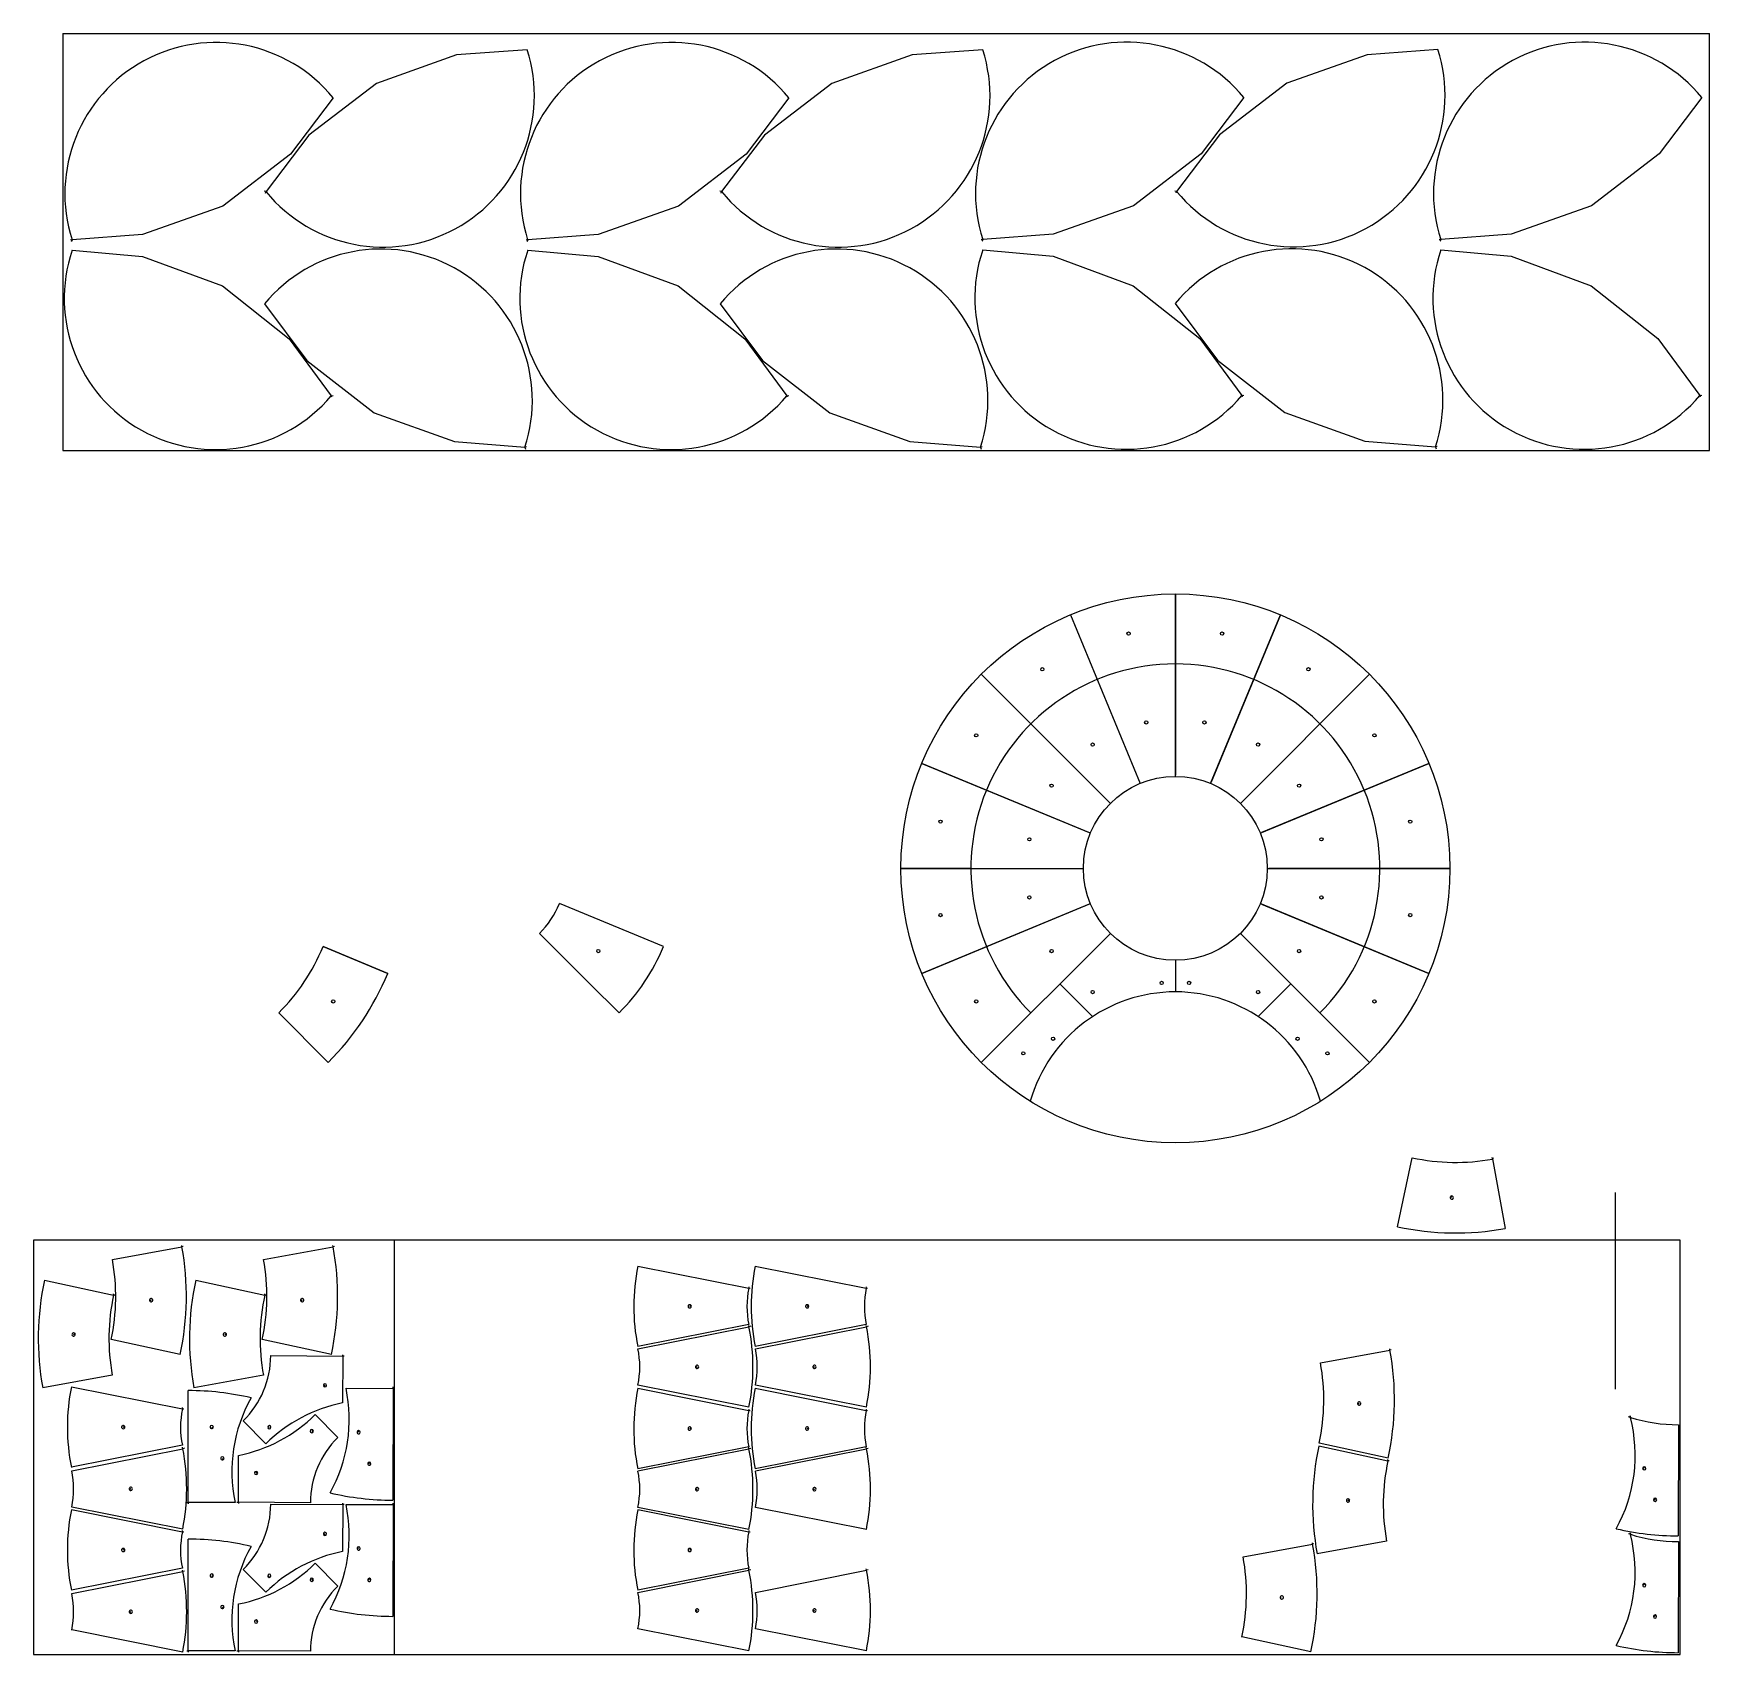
# Model space of a CAD drawing. Extents: x -20454 to 61677, y -13032 to 8789.
# Drawn here: x 44552 to 50659, y -6235 to -328 of the extents above; entities that cross this region are included whole.
import ezdxf

# ---------------------------------------------------------------- set-up
doc = ezdxf.new("R2010")
doc.units = 0
doc.layers.get('0').update_dxf_attribs({"linetype": 'CONTINUOUS'})

msp = doc.modelspace()

# ---------------------------------------------------------------- linework, layer by layer
for p, q in [((44658.6, -328.1), (44658.6, -1848.1)), ((44658.6, -328.1), (50658.6, -328.1)), ((50658.6, -1848.1), (50658.6, -328.1)), ((46093.7, -406.3), (45801.1, -510)), ((46350.8, -387.2), (46093.7, -406.3)), ((47753.8, -406.3), (47461.2, -510)), ((48010.9, -387.2), (47753.8, -406.3)), ((49411.7, -405.3), (49119.1, -508.9)), ((49668.8, -386.2), (49411.7, -405.3)), ((45801.1, -510), (45554.9, -699)), ((47461.2, -510), (47215.1, -699)), ((49119.1, -508.9), (48872.9, -697.9)), ((45644.1, -562.8), (45488.2, -768.1)), ((47304.2, -562.8), (47148.3, -768.1)), ((48962.1, -561.8), (48806.2, -767.1)), ((50631, -561.8), (50475.1, -767.1)), ((45554.9, -699), (45399.1, -904.3)), ((47215.1, -699), (47059.2, -904.3)), ((48872.9, -697.9), (48717, -903.3)), ((45488.2, -768.1), (45242, -957.1)), ((47148.3, -768.1), (46902.1, -957.1)), ((48806.2, -767.1), (48560, -956.1)), ((50475.1, -767.1), (50228.9, -956.1)), ((45399.1, -904.3), (45392.2, -903)), ((45397.1, -910), (45399.1, -904.3)), ((47059.2, -904.3), (47052.3, -903)), ((47057.2, -910), (47059.2, -904.3)), ((48717, -903.3), (48710.2, -902)), ((48715, -908.9), (48717, -903.3)), ((45242, -957.1), (44949.5, -1060.8)), ((46902.1, -957.1), (46609.6, -1060.8)), ((48560, -956.1), (48267.5, -1059.8)), ((50228.9, -956.1), (49936.4, -1059.8)), ((44686.6, -1078.4), (44692.4, -1079.8)), ((44692.4, -1079.8), (44689.7, -1086.3)), ((44949.5, -1060.8), (44692.4, -1079.8)), ((46346.7, -1078.4), (46352.5, -1079.8)), ((46352.5, -1079.8), (46349.8, -1086.3)), ((46609.6, -1060.8), (46352.5, -1079.8)), ((48004.5, -1077.4), (48010.4, -1078.8)), ((48010.4, -1078.8), (48007.7, -1085.3)), ((48267.5, -1059.8), (48010.4, -1078.8)), ((49673.5, -1077.4), (49679.3, -1078.8)), ((49679.3, -1078.8), (49676.6, -1085.3)), ((49936.4, -1059.8), (49679.3, -1078.8)), ((44692.5, -1117.7), (44949.3, -1140.4)), ((44949.3, -1140.4), (45240.3, -1248.1)), ((46352.6, -1117.7), (46609.4, -1140.4)), ((46609.4, -1140.4), (46900.4, -1248.1)), ((48010.4, -1116.7), (48267.2, -1139.3)), ((48267.2, -1139.3), (48558.3, -1247.1)), ((49679.4, -1116.7), (49936.2, -1139.3)), ((49936.2, -1139.3), (50227.2, -1247.1)), ((45240.3, -1248.1), (45483.8, -1440.6)), ((46900.4, -1248.1), (47144, -1440.6)), ((48558.3, -1247.1), (48801.8, -1439.6)), ((50227.2, -1247.1), (50470.7, -1439.6)), ((45393.7, -1313), (45548.4, -1519.3)), ((47053.8, -1313), (47208.5, -1519.3)), ((48711.7, -1312), (48866.3, -1518.3)), ((45483.8, -1440.6), (45636.8, -1648.1)), ((47144, -1440.6), (47296.9, -1648.1)), ((48801.8, -1439.6), (48954.8, -1647)), ((50470.7, -1439.6), (50623.7, -1647)), ((45548.4, -1519.3), (45793.4, -1709.8)), ((47208.5, -1519.3), (47453.5, -1709.8)), ((48866.3, -1518.3), (49111.4, -1708.7)), ((45636.8, -1648.1), (45643.7, -1646.9)), ((45638.7, -1653.8), (45636.8, -1648.1)), ((47296.9, -1648.1), (47303.8, -1646.9)), ((47298.9, -1653.8), (47296.9, -1648.1)), ((48954.8, -1647), (48961.7, -1645.9)), ((48956.7, -1652.7), (48954.8, -1647)), ((50623.7, -1647), (50630.6, -1645.9)), ((50625.6, -1652.7), (50623.7, -1647)), ((45793.4, -1709.8), (46085.4, -1815.2)), ((47453.5, -1709.8), (47745.5, -1815.2)), ((49111.4, -1708.7), (49403.3, -1814.2)), ((46085.4, -1815.2), (46342.3, -1835.8)), ((47745.5, -1815.2), (48002.4, -1835.8)), ((49403.3, -1814.2), (49660.3, -1834.7)), ((44658.6, -1848.1), (50658.6, -1848.1)), ((46348.2, -1834.4), (46342.3, -1835.8)), ((46342.3, -1835.8), (46345, -1842.2)), ((48008.3, -1834.4), (48002.4, -1835.8)), ((48002.4, -1835.8), (48005.1, -1842.2)), ((49666.1, -1833.4), (49660.3, -1834.7)), ((49660.3, -1834.7), (49662.9, -1841.2)), ((48712.5, -2370.4), (48712.5, -3030.4)), ((48712.5, -3035.4), (48712.5, -2370.4)), ((48329.8, -2446.6), (48584.3, -3060.9)), ((48840.7, -3060.9), (49095.1, -2446.6)), ((49095.1, -2446.6), (48842.6, -3056.3)), ((48005.3, -2663.3), (48472, -3130)), ((48475.6, -3133.6), (48005.3, -2663.3)), ((48949.3, -3133.6), (49419.6, -2663.3)), ((49419.6, -2663.3), (48952.9, -3130)), ((47788.6, -2987.8), (48398.3, -3240.3)), ((48403, -3242.2), (47788.6, -2987.8)), ((49022, -3242.2), (49636.3, -2987.8)), ((49636.3, -2987.8), (49026.6, -3240.3)), ((47967.5, -3370.4), (47712.5, -3370.4)), ((47712.5, -3370.4), (48377.5, -3370.4)), ((49047.5, -3370.4), (49712.5, -3370.4)), ((49712.5, -3370.4), (49052.5, -3370.4)), ((46847.1, -3655.5), (46468.3, -3498.6)), ((47788.6, -3753.1), (48403, -3498.6)), ((48398.3, -3500.6), (47788.6, -3753.1)), ((49636.3, -3753.1), (49022, -3498.6)), ((49026.6, -3500.6), (49636.3, -3753.1)), ((45607, -3655.5), (45842.6, -3753.1)), ((45842.6, -3753.1), (45607, -3655.5)), ((46579.6, -3791.2), (46395.7, -3607.3)), ((48005.3, -4077.5), (48475.6, -3607.3)), ((48472, -3610.9), (48005.3, -4077.5)), ((49133.2, -3791.2), (48949.3, -3607.3)), ((48952.9, -3610.9), (49133.2, -3791.2)), ((48712.5, -3705.4), (48712.5, -3820.4)), ((46579.6, -3791.2), (46685.6, -3897.2)), ((48291.7, -3791.2), (48411, -3910.4)), ((49133.2, -3791.2), (49013.9, -3910.4)), ((49133.2, -3791.2), (49239.2, -3897.2)), ((45445.5, -3897.2), (45625.8, -4077.5)), ((45625.8, -4077.5), (45445.5, -3897.2)), ((49239.2, -3897.2), (49419.6, -4077.5)), ((49419.6, -4077.5), (49239.2, -3897.2)), ((49521.4, -4676.4), (49575.7, -4424.8)), ((49868.2, -4429.5), (49867.3, -4424.6)), ((49872.1, -4426.3), (49868.2, -4429.5)), ((49868.2, -4429.5), (49914.3, -4682.7)), ((49719.6, -4570.3), (49716.4, -4565.3)), ((49716.4, -4565.3), (49720.2, -4567.6)), ((50316.4, -5267.9), (50316.4, -4551.7)), ((50552, -4725.2), (44552, -4725.2)), ((44552, -4725.2), (44552, -6235.2)), ((44839.5, -4795.2), (45092.7, -4749.1)), ((45092.7, -4749.1), (45091.8, -4744.2)), ((45097.6, -4748.1), (45092.7, -4749.1)), ((45390.4, -4795.2), (45643.6, -4749.1)), ((45643.6, -4749.1), (45642.7, -4744.2)), ((45648.5, -4748.1), (45643.6, -4749.1)), ((45867, -6235.2), (45867, -4725.2)), ((50552, -6235.2), (50552, -4725.2)), ((46753.7, -4819.6), (47158.2, -4900.2)), ((47181.6, -4819.6), (47586.1, -4900.2)), ((44592.1, -4871), (44843.7, -4925.3)), ((45143, -4871), (45394.6, -4925.3)), ((44843.7, -4925.3), (44843.7, -4920.3)), ((44848.7, -4925.3), (44843.7, -4925.3)), ((44975.3, -4947), (44977.5, -4943.2)), ((44980.3, -4943.8), (44975.3, -4947)), ((45394.6, -4925.3), (45394.6, -4920.3)), ((45399.6, -4925.3), (45394.6, -4925.3)), ((45526.2, -4947), (45528.4, -4943.2)), ((45531.2, -4943.8), (45526.2, -4947)), ((47158.2, -4900.2), (47159.2, -4895.3)), ((47163.1, -4901.1), (47158.2, -4900.2)), ((47586.1, -4900.2), (47587.1, -4895.3)), ((47591, -4901.1), (47586.1, -4900.2)), ((46942.8, -4966.4), (46947.8, -4963.1)), ((46947.8, -4963.1), (46945.7, -4966.9)), ((47370.7, -4966.4), (47375.7, -4963.1)), ((47375.7, -4963.1), (47373.6, -4966.9)), ((44698.1, -5069.2), (44703.2, -5066)), ((44703.2, -5066), (44700.9, -5069.9)), ((45249, -5069.2), (45254.1, -5066)), ((45254.1, -5066), (45251.8, -5069.9)), ((47158.1, -5032.8), (46753.6, -5113.1)), ((46754.4, -5120.9), (47158.9, -5040.6)), ((47158.9, -5040.6), (47158, -5035.7)), ((47165.8, -5039.1), (47158.9, -5040.6)), ((47586, -5032.8), (47181.5, -5113.1)), ((47182.3, -5120.9), (47586.8, -5040.6)), ((47586.8, -5040.6), (47585.9, -5035.7)), ((47593.7, -5039.1), (47586.8, -5040.6)), ((45086.4, -5142), (44834.8, -5087.7)), ((45637.2, -5142), (45385.6, -5087.7)), ((49241.1, -5172.4), (49494.4, -5126.2)), ((49494.4, -5126.2), (49493.5, -5121.3)), ((49499.3, -5125.3), (49494.4, -5126.2)), ((45416.4, -5146), (45678.8, -5147.7)), ((45678.8, -5147.7), (45677.7, -5318.5)), ((45678.8, -5147.7), (45678.8, -5142.7)), ((45683.8, -5147.7), (45678.8, -5147.7)), ((46964.7, -5190.6), (46966.9, -5186.8)), ((46969.7, -5187.3), (46964.7, -5190.6)), ((47392.6, -5190.6), (47394.8, -5186.8)), ((47397.6, -5187.3), (47392.6, -5190.6)), ((44839, -5217.8), (44585.8, -5264)), ((45389.9, -5217.8), (45136.6, -5264)), ((44689.9, -5259.6), (45094.4, -5340.2)), ((45115.1, -5680.8), (45115.5, -5273.4)), ((45614, -5254.3), (45609.7, -5258.5)), ((45609.7, -5258.5), (45610.9, -5254.6)), ((45690.7, -5265.1), (45862, -5265.3)), ((45862, -5265.3), (45861.6, -5672.7)), ((45862, -5265.3), (45862, -5260.3)), ((45867, -5265.3), (45862, -5265.3)), ((46753.7, -5265.2), (47158.2, -5345.8)), ((47158.8, -5334.1), (46754.4, -5253.5)), ((47181.6, -5265.2), (47586.1, -5345.8)), ((47586.7, -5334.1), (47182.3, -5253.5)), ((45094.4, -5340.2), (45095.4, -5335.3)), ((45099.3, -5341.1), (45094.4, -5340.2)), ((45578.4, -5361.1), (45660.8, -5444.7)), ((47158.2, -5345.8), (47159.2, -5340.9)), ((47163.1, -5346.7), (47158.2, -5345.8)), ((47586.1, -5345.8), (47587.1, -5340.9)), ((47591, -5346.7), (47586.1, -5345.8)), ((49376.9, -5324.2), (49379.2, -5320.3)), ((49382, -5320.9), (49376.9, -5324.2)), ((50370.4, -5371.5), (50363.7, -5369.3)), ((50368.2, -5364.8), (50370.4, -5371.5)), ((44879, -5406.4), (44884, -5403.1)), ((44884, -5403.1), (44881.9, -5406.9)), ((45201.5, -5406.3), (45205.7, -5410.6)), ((45205.7, -5410.6), (45201.7, -5409.6)), ((45398.8, -5467), (45316.3, -5383.4)), ((45411.2, -5406.8), (45407, -5411)), ((45407, -5411), (45408, -5408)), ((45565.9, -5421.3), (45570.2, -5417.1)), ((45570.2, -5417.1), (45569.1, -5420.1)), ((45736.6, -5425.5), (45732.4, -5421.2)), ((45732.4, -5421.2), (45736, -5422.3)), ((46942.8, -5412), (46947.8, -5408.7)), ((46947.8, -5408.7), (46945.7, -5412.5)), ((47370.7, -5412), (47375.7, -5408.7)), ((47375.7, -5408.7), (47373.6, -5412.5)), ((50545.1, -5397.8), (50545, -5802.8)), ((45094.3, -5472.8), (44689.8, -5553.1)), ((44691.2, -5565.5), (45095.7, -5485.2)), ((45095.7, -5485.2), (45094.8, -5480.2)), ((45102.5, -5483.7), (45095.7, -5485.2)), ((47158.1, -5478.4), (46753.6, -5558.7)), ((46754.4, -5566.5), (47158.9, -5486.2)), ((47158.9, -5486.2), (47158, -5481.3)), ((47165.8, -5484.7), (47158.9, -5486.2)), ((47586, -5478.4), (47181.5, -5558.7)), ((47182.3, -5566.5), (47586.8, -5486.2)), ((47586.8, -5486.2), (47585.9, -5481.3)), ((47593.7, -5484.7), (47586.8, -5486.2)), ((49235.4, -5475.4), (49487, -5529.7)), ((49488, -5519.2), (49236.4, -5464.9)), ((45240.5, -5520.6), (45244.7, -5524.8)), ((45244.7, -5524.8), (45241.1, -5523.8)), ((45298.3, -5680.4), (45299.4, -5509.6)), ((45775.6, -5539.8), (45771.4, -5535.5)), ((45771.4, -5535.5), (45775.4, -5536.5)), ((49487, -5529.7), (49487, -5524.7)), ((49492, -5529.7), (49487, -5529.7)), ((50421.1, -5556.8), (50416.9, -5552.6)), ((50416.9, -5552.6), (50421.3, -5553.9)), ((45363.1, -5573.8), (45367.4, -5569.6)), ((45367.4, -5569.6), (45366.3, -5573.5)), ((44901.5, -5635.2), (44903.6, -5631.4)), ((44906.5, -5631.8), (44901.5, -5635.2)), ((46964.7, -5636.2), (46966.9, -5632.4)), ((46969.7, -5632.9), (46964.7, -5636.2)), ((47392.6, -5636.2), (47394.8, -5632.4)), ((47397.6, -5632.9), (47392.6, -5636.2)), ((49341.4, -5673.7), (49346.5, -5670.4)), ((49346.5, -5670.4), (49344.2, -5674.3)), ((50460.2, -5671.1), (50455.9, -5666.8)), ((50455.9, -5666.8), (50460.3, -5668.6)), ((44689.9, -5707.4), (45094.4, -5788.1)), ((45095.6, -5778.7), (44691.1, -5698)), ((45110.1, -5680.8), (45115.1, -5680.8)), ((45286.5, -5681), (45115.1, -5680.8)), ((45115.1, -5680.8), (45115.1, -5685.8)), ((45293.3, -5680.4), (45298.3, -5680.4)), ((45560.7, -5682.1), (45298.3, -5680.4)), ((45298.3, -5680.4), (45298.3, -5685.4)), ((45416.4, -5687.4), (45678.8, -5689.1)), ((45678.8, -5689.1), (45677.7, -5860)), ((45678.8, -5689.1), (45678.8, -5684.1)), ((45683.8, -5689.1), (45678.8, -5689.1)), ((45690.7, -5688.6), (45862, -5688.8)), ((45862, -5688.8), (45861.6, -6096.2)), ((45862, -5688.8), (45862, -5683.8)), ((45867, -5688.7), (45862, -5688.8)), ((46753.7, -5707.4), (47158.2, -5788.1)), ((47158.8, -5779.7), (46754.4, -5699.1)), ((47586.7, -5779.7), (47182.3, -5699.1)), ((45094.4, -5788.1), (45095.4, -5783.2)), ((45099.3, -5789), (45094.4, -5788.1)), ((45614, -5795.8), (45609.7, -5800)), ((45609.7, -5800), (45610.9, -5796)), ((47158.2, -5788.1), (47159.2, -5783.2)), ((47163.1, -5789), (47158.2, -5788.1)), ((50370.3, -5797.3), (50363.6, -5795.1)), ((50368.2, -5790.7), (50370.3, -5797.3)), ((44879, -5854.3), (44884, -5850.9)), ((44884, -5850.9), (44881.9, -5854.7)), ((45115.1, -6222.2), (45115.5, -5814.8)), ((45736.6, -5848.9), (45732.4, -5844.7)), ((45732.4, -5844.7), (45736, -5845.7)), ((46942.8, -5854.3), (46947.8, -5850.9)), ((46947.8, -5850.9), (46945.7, -5854.7)), ((48959.3, -5878.9), (49212.5, -5832.8)), ((49212.5, -5832.8), (49211.6, -5827.9)), ((49217.4, -5831.8), (49212.5, -5832.8)), ((49482.3, -5822.3), (49229, -5868.4)), ((50545.1, -5823.6), (50544.9, -6228.6)), ((45094.3, -5920.6), (44689.8, -6000.9)), ((45578.4, -5902.6), (45660.8, -5986.1)), ((47158.1, -5920.6), (46753.6, -6000.9)), ((44691.2, -6013.3), (45095.7, -5933)), ((45095.7, -5933), (45094.8, -5928.1)), ((45102.5, -5931.5), (45095.7, -5933)), ((45201.5, -5947.8), (45205.7, -5952)), ((45205.7, -5952), (45201.7, -5951.1)), ((45398.8, -6008.4), (45316.3, -5924.9)), ((45411.2, -5948.3), (45407, -5952.5)), ((45407, -5952.5), (45408, -5949.5)), ((45565.9, -5962.8), (45570.2, -5958.5)), ((45570.2, -5958.5), (45569.1, -5961.6)), ((45775.6, -5963.2), (45771.4, -5959)), ((45771.4, -5959), (45775.4, -5960)), ((46754.4, -6008.7), (47158.9, -5928.4)), ((47158.9, -5928.4), (47158, -5923.5)), ((47165.8, -5927), (47158.9, -5928.4)), ((47182.3, -6008.7), (47586.8, -5928.4)), ((47586.8, -5928.4), (47585.9, -5923.5)), ((47593.7, -5927), (47586.8, -5928.4)), ((50421, -5982.7), (50416.8, -5978.5)), ((50416.8, -5978.5), (50421.2, -5979.8)), ((49095.1, -6030.7), (49097.4, -6026.9)), ((49100.1, -6027.5), (49100.1, -6027.5)), ((44901.5, -6083), (44903.6, -6079.2)), ((44906.5, -6079.7), (44901.5, -6083)), ((45240.5, -6062.1), (45244.7, -6066.3)), ((45244.7, -6066.3), (45241.1, -6065.3)), ((45298.3, -6221.9), (45299.4, -6051.1)), ((46964.7, -6078.4), (46966.9, -6074.6)), ((46969.7, -6075.1), (46964.7, -6078.4)), ((46969.7, -6075.1), (46969.7, -6075.1)), ((47392.6, -6078.4), (47394.8, -6074.6)), ((47397.6, -6075.1), (47392.6, -6078.4)), ((50460.1, -6097), (50455.8, -6092.7)), ((50455.8, -6092.7), (50460.3, -6094.5)), ((45095.6, -6226.5), (44691.1, -6145.9)), ((45363.1, -6115.3), (45367.4, -6111)), ((45367.4, -6111), (45366.3, -6115)), ((47158.8, -6221.9), (46754.4, -6141.3)), ((47586.7, -6221.9), (47182.3, -6141.3)), ((45110.1, -6222.3), (45115.1, -6222.2)), ((45286.5, -6222.4), (45115.1, -6222.2)), ((45115.1, -6222.2), (45115.1, -6227.2)), ((45293.3, -6221.9), (45298.3, -6221.9)), ((45560.7, -6223.6), (45298.3, -6221.9)), ((45298.3, -6221.9), (45298.3, -6226.9)), ((49206.2, -6225.7), (48954.6, -6171.4)), ((44552, -6235.2), (50552, -6235.2)), ((44552, -6235.2), (45867, -6235.2))]:
    msp.add_line(p, q)
for centre, radius in [((48712.5, -3370.4), 1000), ((48542.2, -2514.7), 6), ((48882.7, -2514.7), 6), ((48227.7, -2645), 6), ((49197.2, -2645), 6), ((48606.6, -2838.4), 6), ((48818.3, -2838.4), 6), ((47987, -2885.7), 6), ((48411.1, -2919.4), 6), ((49013.8, -2919.4), 6), ((49437.9, -2885.7), 6), ((48712.5, -3370.4), 335), ((48261.4, -3069), 6), ((49163.5, -3069), 6), ((47856.7, -3200.2), 6), ((49568.2, -3200.2), 6), ((48180.4, -3264.6), 6), ((49244.5, -3264.6), 6), ((48180.4, -3476.3), 6), ((49244.5, -3476.3), 6), ((47856.7, -3540.7), 6), ((49568.2, -3540.7), 6), ((46609.9, -3671.8), 6), ((48261.4, -3671.8), 6), ((49163.5, -3671.8), 6), ((48662.5, -3787.6), 6), ((48762.4, -3787.6), 6), ((48411.1, -3821.5), 6), ((49013.8, -3821.5), 6), ((45644.2, -3855.2), 6), ((47987, -3855.2), 6), ((49437.9, -3855.2), 6), ((48266.9, -3991.4), 6), ((49158, -3991.4), 6), ((48158.5, -4044.5), 6), ((49266.4, -4044.5), 6)]:
    msp.add_circle(centre, radius)
for centre, radius, start, end in [((45217.5, -912), 551.3, 39.30718, 197.72124), ((46877.6, -912), 551.3, 39.30718, 197.72124), ((48535.5, -911), 551.3, 39.30718, 197.72124), ((50204.4, -911), 551.3, 39.30718, 197.72124), ((45825.6, -555.1), 551.3, 219.30718, 17.72124), ((47485.7, -555.1), 551.3, 219.30718, 17.72124), ((49143.6, -554), 551.3, 219.30718, 17.72124), ((45215.2, -1292.9), 551.3, 161.47419, 319.88824), ((45818.2, -1664.8), 551.3, 341.93709, 140.35114), ((46875.3, -1292.9), 551.3, 161.47419, 319.88824), ((47478.3, -1664.8), 551.3, 341.93709, 140.35114), ((48533.2, -1291.9), 551.3, 161.47419, 319.88824), ((49136.2, -1663.8), 551.3, 341.93709, 140.35114), ((50202.1, -1291.9), 551.3, 161.47419, 319.88824), ((48712.5, -3370.4), 745, 315, 225), ((46158.8, -3370.4), 335, 315, 337.5), ((44918.7, -3370.4), 745, 315, 337.5), ((46158.8, -3370.4), 745, 315, 337.5), ((44918.7, -3370.4), 1000, 315, 337.5), ((48712.5, -4370.4), 550, 15.96201, 164.03799), ((49733.8, -3698), 743.8, 257.72987, 280.41474), ((49719.6, -4570.3), 6, 122.8223, 302.8223), ((49719.6, -4570.3), 6, 302.8223, 122.8223), ((49733.8, -3698), 1001.2, 257.75363, 280.39098), ((44107.9, -4929.7), 1001.2, 347.75363, 10.39098), ((44658.8, -4929.7), 1001.2, 347.75363, 10.39098), ((44107.9, -4929.7), 743.8, 347.72987, 10.41474), ((44658.8, -4929.7), 743.8, 347.72987, 10.41474), ((47485.3, -4966.6), 746.2, 168.63536, 191.31965), ((47913.2, -4966.6), 746.2, 168.63536, 191.31965), ((45570.5, -5083.4), 1001.2, 167.75363, 190.39098), ((46121.4, -5083.4), 1001.2, 167.75363, 190.39098), ((45570.5, -5083.4), 743.8, 167.72987, 190.41474), ((44980.3, -4943.8), 6, 32.8223, 212.8223), ((44980.3, -4943.8), 6, 212.8223, 32.8223), ((46121.4, -5083.4), 743.8, 167.72987, 190.41474), ((45531.2, -4943.8), 6, 32.8223, 212.8223), ((45531.2, -4943.8), 6, 212.8223, 32.8223), ((47485.3, -4966.6), 333.8, 168.52153, 191.43348), ((47913.2, -4966.6), 333.8, 168.52153, 191.43348), ((46942.8, -4966.4), 6, 33.72751, 213.72751), ((46942.8, -4966.4), 6, 213.72751, 33.72751), ((47370.7, -4966.4), 6, 33.72751, 213.72751), ((47370.7, -4966.4), 6, 213.72751, 33.72751), ((44698.1, -5069.2), 6, 32.8223, 212.8223), ((44698.1, -5069.2), 6, 212.8223, 32.8223), ((45249, -5069.2), 6, 32.8223, 212.8223), ((45249, -5069.2), 6, 212.8223, 32.8223), ((46427.2, -5187), 746.2, 348.63536, 11.31965), ((46855.1, -5187), 746.2, 348.63536, 11.31965), ((46427.2, -5187), 333.8, 348.52153, 11.43348), ((46855.1, -5187), 333.8, 348.52153, 11.43348), ((48509.6, -5306.8), 1001.2, 347.75363, 10.39098), ((45082.6, -5145), 333.8, 314.42556, 359.83751), ((46969.7, -5187.3), 6, 33.72751, 213.72751), ((46969.7, -5187.3), 6, 213.72751, 33.72751), ((47397.6, -5187.3), 6, 33.72751, 213.72751), ((47397.6, -5187.3), 6, 213.72751, 33.72751), ((48509.6, -5306.8), 743.8, 347.72987, 10.41474), ((45614, -5254.3), 6, 44.63154, 224.63154), ((45614, -5254.3), 6, 224.63154, 44.63154), ((45421.5, -5406.7), 746.2, 168.63536, 191.31965), ((45115.7, -6274.6), 1001.2, 76.77328, 90.00911), ((45823.5, -5568.2), 548.8, 150.73638, 191.85558), ((45153.6, -5377.9), 548.8, 330.73638, 11.85558), ((47485.3, -5412.2), 746.2, 168.63536, 191.31965), ((47913.2, -5412.2), 746.2, 168.63536, 191.31965), ((45421.5, -5406.7), 333.8, 168.52153, 191.43348), ((45191.9, -4971.4), 548.8, 281.29072, 314.75682), ((45785.2, -5856.7), 548.8, 101.29072, 134.75682), ((47485.3, -5412.2), 333.8, 168.52153, 191.43348), ((47913.2, -5412.2), 333.8, 168.52153, 191.43348), ((49382, -5320.9), 6, 32.8223, 212.8223), ((49382, -5320.9), 6, 212.8223, 32.8223), ((49838, -5509.6), 550, 330.94369, 14.55184), ((50545.3, -4802.8), 595, 252.89774, 269.98168), ((44879, -5406.4), 6, 33.72751, 213.72751), ((44879, -5406.4), 6, 213.72751, 33.72751), ((45201.5, -5406.3), 6, 134.94044, 314.94044), ((45201.5, -5406.3), 6, 314.94044, 134.94044), ((45411.2, -5406.8), 6, 44.63154, 224.63154), ((45411.2, -5406.8), 6, 224.63154, 44.63154), ((45565.9, -5421.3), 6, 44.63154, 224.63154), ((45565.9, -5421.3), 6, 224.63154, 44.63154), ((45736.6, -5425.5), 6, 134.94044, 314.94044), ((45736.6, -5425.5), 6, 314.94044, 134.94044), ((46942.8, -5412), 6, 33.72751, 213.72751), ((46942.8, -5412), 6, 213.72751, 33.72751), ((47370.7, -5412), 6, 33.72751, 213.72751), ((47370.7, -5412), 6, 213.72751, 33.72751), ((44364, -5631.6), 746.2, 348.63536, 11.31965), ((45894.5, -5683), 333.8, 134.42556, 179.83751), ((46427.2, -5632.7), 746.2, 348.63536, 11.31965), ((46855.1, -5632.7), 746.2, 348.63536, 11.31965), ((50213.8, -5687.8), 1001.2, 167.75363, 190.39098), ((45240.5, -5520.6), 6, 134.94044, 314.94044), ((45240.5, -5520.6), 6, 314.94044, 134.94044), ((45775.6, -5539.8), 6, 134.94044, 314.94044), ((45775.6, -5539.8), 6, 314.94044, 134.94044), ((50213.8, -5687.8), 743.8, 167.72987, 190.41474), ((50421.1, -5556.8), 6, 134.98168, 314.98168), ((50421.1, -5556.8), 6, 314.98168, 134.98168), ((44364, -5631.6), 333.8, 348.52153, 11.43348), ((45363.1, -5573.8), 6, 44.63154, 224.63154), ((45363.1, -5573.8), 6, 224.63154, 44.63154), ((46427.2, -5632.7), 333.8, 348.52153, 11.43348), ((46855.1, -5632.7), 333.8, 348.52153, 11.43348), ((44906.5, -5631.8), 6, 33.72751, 213.72751), ((44906.5, -5631.8), 6, 213.72751, 33.72751), ((45861.4, -4671.5), 1001.2, 256.77328, 270.00911), ((46969.7, -5632.9), 6, 33.72751, 213.72751), ((46969.7, -5632.9), 6, 213.72751, 33.72751), ((47397.6, -5632.9), 6, 33.72751, 213.72751), ((47397.6, -5632.9), 6, 213.72751, 33.72751), ((49341.4, -5673.7), 6, 32.8223, 212.8223), ((49341.4, -5673.7), 6, 212.8223, 32.8223), ((50460.2, -5671.1), 6, 134.98168, 314.98168), ((50460.2, -5671.1), 6, 314.98168, 134.98168), ((45421.5, -5854.5), 746.2, 168.63536, 191.31965), ((45082.6, -5686.5), 333.8, 314.42556, 359.83751), ((45153.6, -5801.3), 548.8, 330.73638, 11.85558), ((47485.3, -5854.5), 746.2, 168.63536, 191.31965), ((45421.5, -5854.5), 333.8, 168.52153, 191.43348), ((45614, -5795.8), 6, 44.63154, 224.63154), ((45614, -5795.8), 6, 224.63154, 44.63154), ((47485.3, -5854.5), 333.8, 168.52153, 191.43348), ((49837.9, -5935.5), 550, 330.94369, 14.55184), ((50545.3, -4802.8), 1000, 256.90571, 269.98168), ((50545.3, -5228.6), 595, 252.89774, 269.98168), ((44879, -5854.3), 6, 33.72751, 213.72751), ((44879, -5854.3), 6, 213.72751, 33.72751), ((45115.7, -6816), 1001.2, 76.77328, 90.00911), ((45823.5, -6109.7), 548.8, 150.73638, 191.85558), ((45785.2, -6398.1), 548.8, 101.29072, 134.75682), ((45736.6, -5848.9), 6, 134.94044, 314.94044), ((45736.6, -5848.9), 6, 314.94044, 134.94044), ((46942.8, -5854.3), 6, 33.72751, 213.72751), ((46942.8, -5854.3), 6, 213.72751, 33.72751), ((48227.8, -6013.4), 1001.2, 347.75363, 10.39098), ((45191.9, -5512.9), 548.8, 281.29072, 314.75682), ((48227.8, -6013.4), 743.8, 347.72987, 10.41474), ((44364, -6079.5), 746.2, 348.63536, 11.31965), ((45201.5, -5947.8), 6, 134.94044, 314.94044), ((45201.5, -5947.8), 6, 314.94044, 134.94044), ((45411.2, -5948.3), 6, 44.63154, 224.63154), ((45411.2, -5948.3), 6, 224.63154, 44.63154), ((45565.9, -5962.8), 6, 44.63154, 224.63154), ((45565.9, -5962.8), 6, 224.63154, 44.63154), ((45775.6, -5963.2), 6, 134.94044, 314.94044), ((45775.6, -5963.2), 6, 314.94044, 134.94044), ((46427.2, -6074.9), 746.2, 348.63536, 11.31965), ((46855.1, -6074.9), 746.2, 348.63536, 11.31965), ((50421, -5982.7), 6, 134.98168, 314.98168), ((50421, -5982.7), 6, 314.98168, 134.98168), ((44364, -6079.5), 333.8, 348.52153, 11.43348), ((45894.5, -6224.5), 333.8, 134.42556, 179.83751), ((46427.2, -6074.9), 333.8, 348.52153, 11.43348), ((46855.1, -6074.9), 333.8, 348.52153, 11.43348), ((49100.1, -6027.5), 6, 32.8223, 212.8223), ((49100.1, -6027.5), 6, 212.8223, 32.8223), ((44906.5, -6079.7), 6, 33.72751, 213.72751), ((44906.5, -6079.7), 6, 213.72751, 33.72751), ((45240.5, -6062.1), 6, 134.94044, 314.94044), ((45240.5, -6062.1), 6, 314.94044, 134.94044), ((45861.4, -5095), 1001.2, 256.77328, 270.00911), ((46969.7, -6075.1), 6, 33.72751, 213.72751), ((46969.7, -6075.1), 6, 213.72751, 33.72751), ((47397.6, -6075.1), 6, 33.72751, 213.72751), ((47397.6, -6075.1), 6, 213.72751, 33.72751), ((50460.1, -6097), 6, 134.98168, 314.98168), ((50460.1, -6097), 6, 314.98168, 134.98168), ((45363.1, -6115.3), 6, 44.63154, 224.63154), ((45363.1, -6115.3), 6, 224.63154, 44.63154), ((50545.3, -5228.6), 1000, 256.90571, 269.98168)]:
    msp.add_arc(centre, radius, start, end)

doc.saveas('drawing.dxf')
